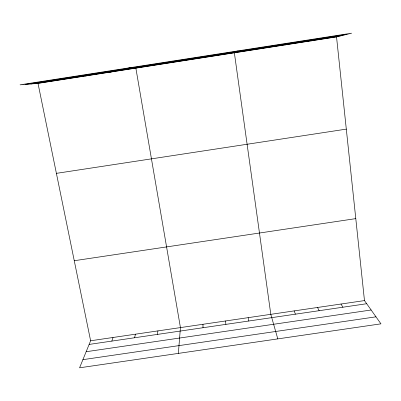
<?xml version="1.0" encoding="UTF-8"?>
<svg xmlns="http://www.w3.org/2000/svg" width="401" height="401" viewBox="0 0 401 401"><rect width="100%" height="100%" fill="white"/><g stroke="black" fill="none" stroke-linecap="round" stroke-linejoin="round"><path stroke-width="0.6" d="M178.355 353.391L180.44 327.592L135.864 68.15L128.646 67.914M157.347 334.419L157.934 330.895M134.576 337.757L135.463 334.193M111.834 341.096L113.027 337.487M38.01 83.383L90.621 340.775L79.573 367.807L380.95 323.838L364.474 300.585L336.534 36.907L351.592 33.193L20.05 84.832L38.01 83.383L336.534 36.907M238.039 50.882L234.364 52.812L270.8 314.334L277.798 338.885M259.843 48.847L260.71 48.531M285.362 44.872L286.615 44.496M310.925 40.892L312.559 40.456M25.499 84.39L347.02 34.321M30.777 83.964L342.594 35.413M35.604 83.578L338.549 36.411M56.401 173.357L346.304 129.127M74.26 260.72L355.787 218.625M90.621 340.775L364.474 300.585M89.132 344.424L366.694 303.722M86.145 351.722L371.141 309.998M82.902 359.662L375.983 316.825M60.366 79.724L62.411 79.583M85.167 75.859L86.857 75.779M110.009 71.995L111.338 71.969M159.824 64.235L160.425 64.325M341 304.028L342.9 307.211M317.562 307.472L319.141 310.695M294.164 310.905L295.422 314.173M248.159 317.657L248.795 321.011M225.547 320.97L225.878 324.369M202.976 324.284L203.001 327.727"/></g></svg>
